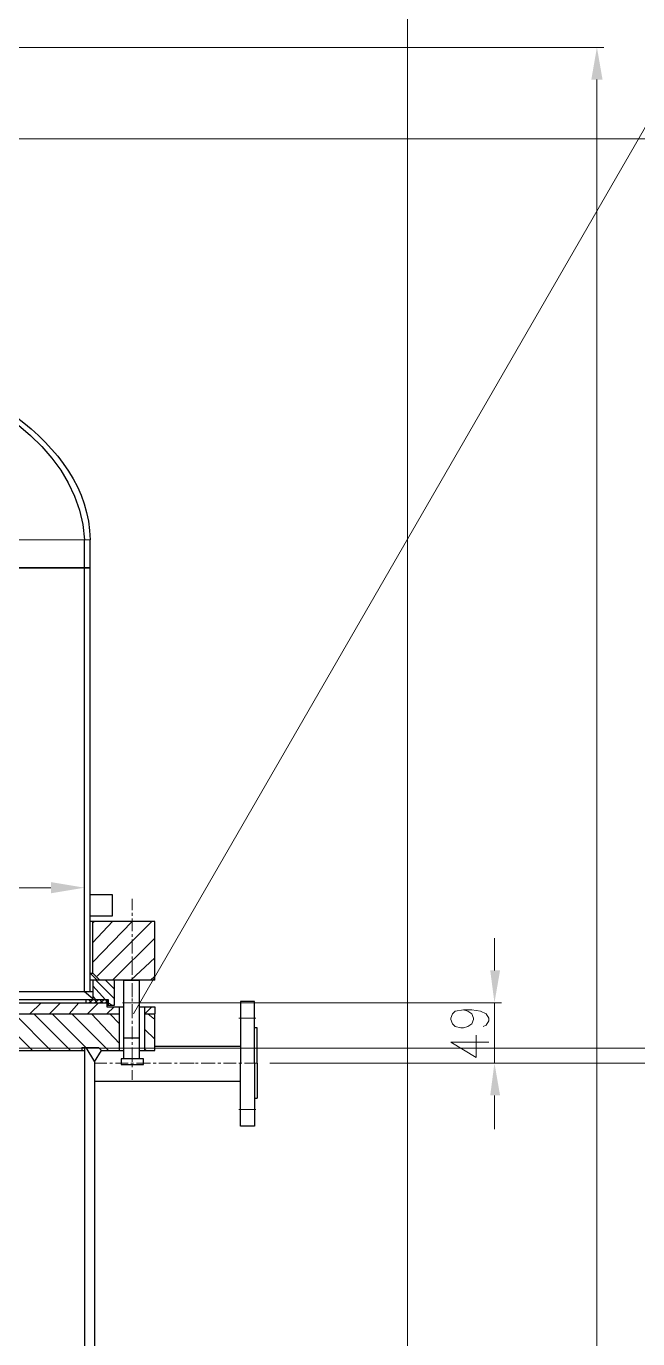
# Model space of a CAD drawing. Header units: millimetres. Extents: x 0 to 825, y 0 to 1167.
# Drawn here: x 281 to 359.4, y 896.3 to 1064.7 of the extents above; entities that cross this region are included whole.
import ezdxf

# ---------------------------------------------------------------- set-up
doc = ezdxf.new("R2010")
doc.units = ezdxf.units.MM
doc.layers.add('1', color=7, linetype='Continuous')

msp = doc.modelspace()

# ---------------------------------------------------------------- hatches: boundary and pattern name
h = msp.add_hatch(color=0)
h.dxf.hatch_style = 2
h.paths.add_polyline_path([(353.481732, 1057.821732), (354.921732, 1057.821732), (354.201732, 1061.961732)])
h = msp.add_hatch(color=0)
h.dxf.hatch_style = 2
h.paths.add_polyline_path([(284.181732, 954.861732), (284.181732, 953.421732), (288.501732, 954.141732)])
h = msp.add_hatch(color=0)
h.dxf.hatch_style = 2
h.paths.add_polyline_path([(340.521732, 943.521732), (341.781732, 943.521732), (341.061732, 939.381732)])
h = msp.add_hatch(color=0)
h.dxf.hatch_style = 2
h.paths.add_polyline_path([(340.521732, 927.501732), (341.781732, 927.501732), (341.061732, 931.641732)])

# ---------------------------------------------------------------- linework, layer by layer
at = {"layer": '1', "color": 30, "lineweight": 9}
for points in [[(329.901732, 0.141732), (329.901732, 1166.901732)], [(824.541732, 1050.225732), (0.141732, 1050.225732)], [(824.541732, 933.549732), (0.141732, 933.549732)]]:
    msp.add_lwpolyline(points, dxfattribs=at)
at = {"layer": '1', "color": 0, "lineweight": 9}
for points in [[(232.881732, 1061.961732), (355.101732, 1061.961732)], [(363.921732, 1057.821732), (294.801732, 937.941732)], [(354.201732, 1057.821732), (354.201732, 315.141732)], [(232.881732, 998.781732), (289.221732, 998.781732)], [(288.501732, 953.061732), (288.501732, 955.041732)], [(181.581732, 954.141732), (284.181732, 954.141732)], [(294.621732, 951.261732), (294.621732, 952.701732)], [(289.581732, 949.641732), (289.761732, 949.821732)], [(289.581732, 947.121732), (292.101732, 949.821732)], [(289.581732, 944.601732), (294.621732, 949.821732)], [(290.121732, 942.801732), (297.141732, 949.821732)], [(294.621732, 950.541732), (294.621732, 950.901732)], [(294.621732, 948.561732), (294.621732, 950.181732)], [(294.621732, 947.841732), (294.621732, 948.201732)], [(292.101732, 942.261732), (297.501732, 947.661732)], [(294.621732, 945.681732), (294.621732, 947.481732)], [(341.061732, 943.521732), (341.061732, 947.661732)], [(294.441732, 942.261732), (297.501732, 945.141732)], [(294.621732, 944.961732), (294.621732, 945.321732)], [(294.621732, 942.981732), (294.621732, 944.781732)], [(291.201732, 939.741732), (289.581732, 941.541732)], [(292.281732, 939.921732), (289.941732, 942.261732)], [(292.281732, 941.181732), (291.201732, 942.261732)], [(294.621732, 942.261732), (294.621732, 942.621732)], [(294.621732, 940.101732), (294.621732, 941.901732)], [(296.961732, 942.261732), (297.501732, 942.801732)], [(288.681732, 939.741732), (288.681732, 939.741732)], [(289.041732, 939.381732), (289.581732, 939.741732)], [(289.401732, 939.381732), (289.041732, 939.741732)], [(289.941732, 939.741732), (289.581732, 940.281732)], [(289.761732, 939.381732), (290.301732, 939.741732)], [(290.121732, 939.381732), (289.761732, 939.741732)], [(290.481732, 939.381732), (291.021732, 939.741732)], [(290.841732, 939.381732), (290.481732, 939.741732)], [(291.381732, 939.561732), (291.201732, 939.741732)], [(294.621732, 939.561732), (294.621732, 939.921732)], [(281.481732, 937.941732), (282.921732, 939.381732)], [(284.001732, 937.941732), (285.441732, 939.381732)], [(286.521732, 937.941732), (287.781732, 939.381732)], [(288.861732, 937.941732), (290.301732, 939.381732)], [(291.201732, 939.381732), (291.381732, 939.561732)], [(291.381732, 937.941732), (292.281732, 938.841732)], [(292.101732, 939.021732), (291.561732, 939.381732)], [(293.361732, 939.381732), (341.961732, 939.381732)], [(294.621732, 937.401732), (294.621732, 939.201732)], [(296.241732, 937.941732), (297.141732, 938.841732)], [(337.101732, 938.481732), (337.641732, 938.301732), (338.181732, 937.941732), (338.361732, 937.401732), (338.361732, 937.221732), (338.181732, 936.681732), (337.641732, 936.321732), (337.101732, 936.141732), (336.741732, 936.141732), (336.021732, 936.321732), (335.661732, 936.681732), (335.481732, 937.221732), (335.481732, 937.401732), (335.661732, 937.941732), (336.021732, 938.301732), (337.101732, 938.481732), (338.181732, 938.481732), (339.261732, 938.301732), (339.981732, 937.941732), (340.341732, 937.401732), (340.341732, 937.041732), (339.981732, 936.501732), (339.621732, 936.321732)], [(341.061732, 939.381732), (341.061732, 931.641732)], [(281.841732, 933.261732), (278.061732, 937.041732), (277.161732, 937.941732)], [(284.181732, 933.261732), (279.501732, 937.941732)], [(286.701732, 933.261732), (282.021732, 937.941732)], [(288.681732, 933.621732), (284.361732, 937.941732)], [(291.561732, 933.261732), (286.881732, 937.941732)], [(293.001732, 934.161732), (289.401732, 937.941732)], [(293.001732, 936.681732), (291.741732, 937.941732)], [(294.621732, 936.681732), (294.621732, 937.041732)], [(294.621732, 934.701732), (294.621732, 936.321732)], [(297.501732, 937.221732), (296.601732, 937.941732)], [(308.301732, 937.401732), (310.461732, 937.401732)], [(297.501732, 934.701732), (296.241732, 935.961732)], [(335.481732, 934.341732), (338.721732, 932.361732), (338.721732, 935.241732)], [(294.621732, 933.981732), (294.621732, 934.341732)], [(294.621732, 931.821732), (294.621732, 933.621732)], [(296.421732, 933.261732), (296.241732, 933.441732)], [(335.481732, 934.341732), (340.341732, 934.341732)], [(289.761732, 931.641732), (291.381732, 931.641732)], [(291.741732, 931.641732), (292.101732, 931.641732)], [(292.461732, 931.641732), (294.081732, 931.641732)], [(294.441732, 931.641732), (294.801732, 931.641732)], [(294.621732, 931.101732), (294.621732, 931.461732)], [(295.161732, 931.641732), (296.961732, 931.641732)], [(297.321732, 931.641732), (297.681732, 931.641732)], [(298.041732, 931.641732), (299.661732, 931.641732)], [(300.021732, 931.641732), (300.381732, 931.641732)], [(300.741732, 931.641732), (302.541732, 931.641732)], [(302.721732, 931.641732), (303.081732, 931.641732)], [(303.441732, 931.641732), (305.241732, 931.641732)], [(305.601732, 931.641732), (305.961732, 931.641732)], [(306.321732, 931.641732), (307.941732, 931.641732)], [(308.301732, 931.641732), (308.661732, 931.641732)], [(309.021732, 931.641732), (310.641732, 931.641732)], [(312.261732, 931.641732), (341.961732, 931.641732)], [(341.961732, 931.641732), (364.641732, 931.641732)], [(294.621732, 929.481732), (294.621732, 930.741732)], [(341.061732, 927.501732), (341.061732, 923.181732)], [(308.301732, 925.701732), (310.461732, 925.701732)]]:
    msp.add_lwpolyline(points, dxfattribs=at)
at = {"layer": '1', "color": 0, "lineweight": 25}
for points in [[(288.501732, 940.821732), (288.501732, 998.781732)], [(289.221732, 940.821732), (289.221732, 998.781732)], [(232.881732, 995.181732), (289.221732, 995.181732), (232.881732, 995.181732)], [(292.101732, 953.241732), (289.221732, 953.241732)], [(289.221732, 950.541732), (292.101732, 950.541732), (292.101732, 953.241732)], [(289.221732, 943.161732), (289.581732, 943.161732), (289.581732, 949.821732)], [(297.501732, 942.261732), (297.501732, 949.821732), (289.221732, 949.821732)], [(290.121732, 942.261732), (289.221732, 943.161732)], [(290.481732, 942.261732), (289.581732, 943.161732)], [(297.501732, 942.261732), (289.221732, 942.261732)], [(289.581732, 942.261732), (289.581732, 939.741732)], [(292.281732, 942.261732), (292.281732, 939.021732)], [(293.541732, 942.261732), (295.521732, 942.261732), (295.521732, 932.181732), (293.541732, 932.181732), (293.541732, 942.261732)], [(232.881732, 940.821732), (289.581732, 940.821732)], [(291.561732, 939.741732), (232.881732, 939.741732)], [(288.501732, 940.821732), (289.581732, 939.921732)], [(288.681732, 939.741732), (288.681732, 939.381732)], [(291.381732, 939.741732), (291.381732, 939.381732)], [(291.561732, 939.021732), (291.561732, 939.741732)], [(232.881732, 939.381732), (291.381732, 939.381732)], [(291.381732, 939.381732), (291.381732, 938.841732), (293.541732, 938.841732)], [(292.281732, 939.021732), (291.381732, 939.021732)], [(293.001732, 933.261732), (293.001732, 938.841732)], [(295.521732, 938.841732), (297.501732, 938.841732)], [(296.241732, 933.261732), (296.241732, 938.841732)], [(297.501732, 938.841732), (297.501732, 937.941732)], [(308.481732, 939.561732), (308.481732, 931.641732)], [(310.281732, 931.641732), (310.281732, 939.561732), (308.481732, 939.561732)], [(232.881732, 937.941732), (293.001732, 937.941732)], [(296.241732, 937.941732), (297.501732, 937.941732)], [(297.501732, 933.261732), (297.501732, 937.941732)], [(293.541732, 934.881732), (295.521732, 934.881732)], [(310.641732, 931.641732), (310.641732, 936.141732), (310.281732, 936.141732)], [(232.881732, 933.261732), (288.501732, 933.261732)], [(288.141732, 933.621732), (288.141732, 933.261732)], [(288.141732, 933.621732), (290.301732, 933.621732)], [(288.501732, 933.621732), (288.501732, 491.361732)], [(288.681732, 933.621732), (289.761732, 931.821732)], [(289.761732, 931.821732), (290.661732, 933.261732)], [(290.301732, 933.621732), (290.661732, 933.261732), (293.541732, 933.261732)], [(295.521732, 933.261732), (297.501732, 933.261732)], [(297.501732, 933.801732), (308.481732, 933.801732)], [(289.761732, 931.821732), (289.761732, 491.361732)], [(296.061732, 932.181732), (293.181732, 932.181732), (293.181732, 931.461732), (296.061732, 931.461732), (296.061732, 932.181732)], [(308.481732, 923.541732), (308.481732, 931.641732)], [(310.281732, 931.641732), (310.281732, 923.541732)], [(310.641732, 931.641732), (310.641732, 927.141732)], [(289.761732, 929.301732), (308.481732, 929.301732)], [(310.281732, 927.141732), (310.641732, 927.141732)], [(310.281732, 923.541732), (308.481732, 923.541732)]]:
    msp.add_lwpolyline(points, dxfattribs=at)
for points in [[(232.881732, 1026.501732), (249.261732, 1027.041732), (287.241732, 1020.021732), (288.501732, 998.781732)], [(262.401732, 1023.081732), (273.021732, 1019.841732), (289.041732, 1011.741732), (289.221732, 998.781732)]]:
    msp.add_open_spline(points, degree=3, dxfattribs=at)

doc.saveas('drawing.dxf')
